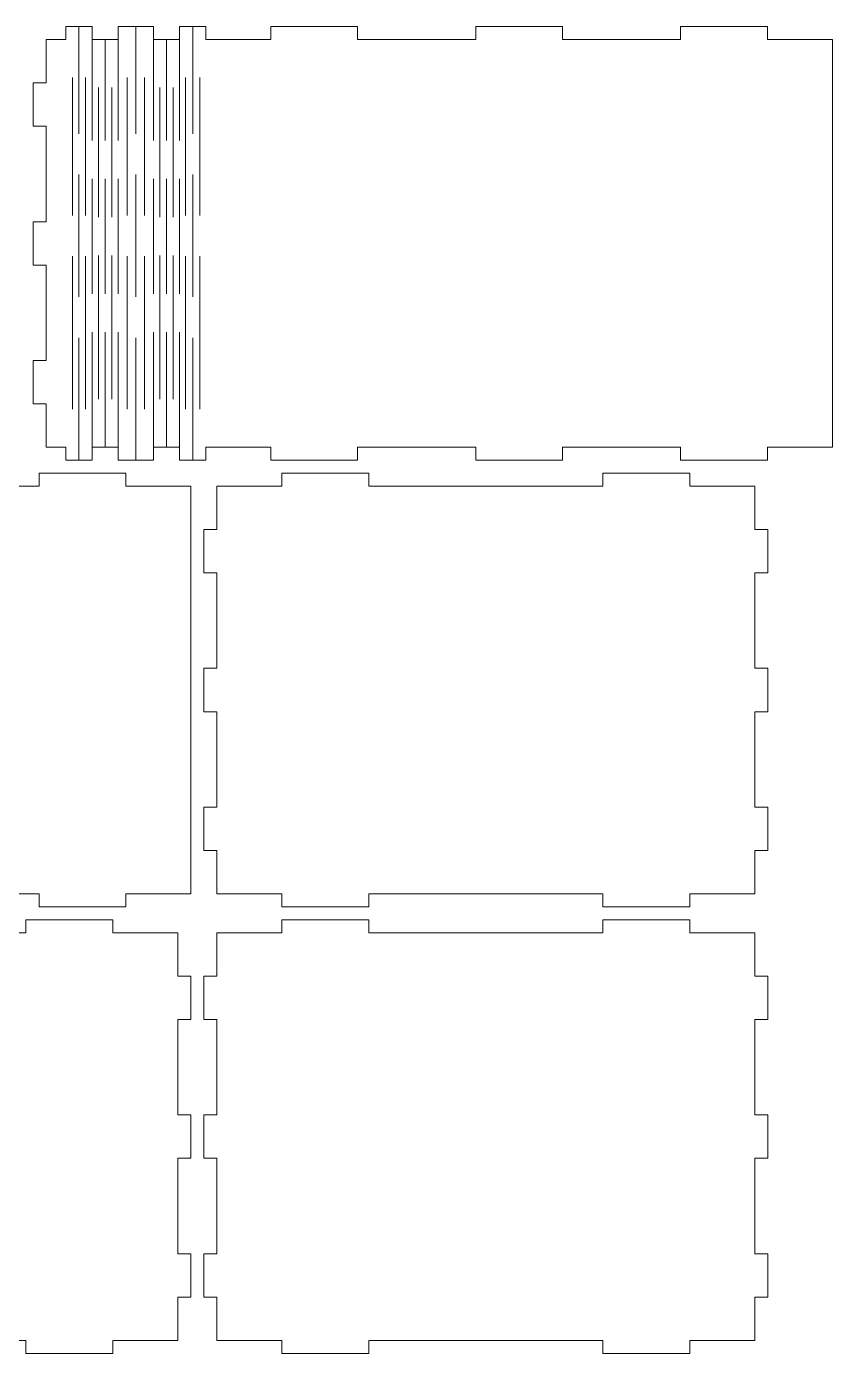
# Model space of a CAD drawing. Header units: millimetres. Extents: x -375 to 375, y -739 to 739.
# Drawn here: x 188.7 to 374.5, y 135.9 to 441.9 of the extents above; entities that cross this region are included whole.
import ezdxf

# ---------------------------------------------------------------- set-up
doc = ezdxf.new("R2010")
doc.units = ezdxf.units.MM
doc.header["$MEASUREMENT"] = 0
doc.layers.add('Camada 1', color=7, linetype='Continuous')

msp = doc.modelspace()

# ---------------------------------------------------------------- linework, layer by layer
at = {"layer": 'Camada 1', "color": 250, "lineweight": 20}
for points, knots in [([(265.0725, 438.9442), (265.0725, 438.9442), (292.3002, 438.9442), (292.3002, 438.9442), (292.3002, 438.9442), (292.3002, 438.9442), (292.3002, 441.9442), (292.3002, 441.9442), (292.3002, 441.9442), (292.3002, 441.9442), (312.3001, 441.9442), (312.3001, 441.9442), (312.3001, 441.9442), (312.3001, 441.9442), (312.3001, 438.9442), (312.3001, 438.9442), (312.3001, 438.9442), (312.3001, 438.9442), (339.5279, 438.9442), (339.5279, 438.9442), (339.5279, 438.9442), (339.5279, 438.9442), (339.5279, 441.9442), (339.5279, 441.9442), (339.5279, 441.9442), (339.5279, 441.9442), (359.5279, 441.9442), (359.5279, 441.9442), (359.5279, 441.9442), (359.5279, 441.9442), (359.5279, 438.9442), (359.5279, 438.9442), (359.5279, 438.9442), (359.5279, 438.9442), (374.5278, 438.9442), (374.5278, 438.9442), (374.5278, 438.9442), (374.5278, 438.9442), (374.5278, 344.9446), (374.5278, 344.9446), (374.5278, 344.9446), (374.5278, 344.9446), (359.5279, 344.9446), (359.5279, 344.9446), (359.5279, 344.9446), (359.5279, 344.9446), (359.5279, 341.9446), (359.5279, 341.9446), (359.5279, 341.9446), (359.5279, 341.9446), (339.5279, 341.9446), (339.5279, 341.9446), (339.5279, 341.9446), (339.5279, 341.9446), (339.5279, 344.9446), (339.5279, 344.9446), (339.5279, 344.9446), (339.5279, 344.9446), (312.3001, 344.9446), (312.3001, 344.9446), (312.3001, 344.9446), (312.3001, 344.9446), (312.3001, 341.9446), (312.3001, 341.9446), (312.3001, 341.9446), (312.3001, 341.9446), (292.3002, 341.9446), (292.3002, 341.9446), (292.3002, 341.9446), (292.3002, 341.9446), (292.3002, 344.9446), (292.3002, 344.9446), (292.3002, 344.9446), (292.3002, 344.9446), (265.0725, 344.9446), (265.0725, 344.9446), (265.0725, 344.9446), (265.0725, 344.9446), (265.0725, 341.9446), (265.0725, 341.9446), (265.0725, 341.9446), (265.0725, 341.9446), (245.0726, 341.9446), (245.0726, 341.9446), (245.0726, 341.9446), (245.0726, 341.9446), (245.0726, 344.9446), (245.0726, 344.9446), (245.0726, 344.9446), (245.0726, 344.9446), (230.0727, 344.9446), (230.0727, 344.9446), (230.0727, 344.9446), (230.0727, 344.9446), (230.0727, 341.9446), (230.0727, 341.9446), (230.0727, 341.9446), (230.0727, 341.9446), (224.0278, 341.9446), (224.0278, 341.9446), (224.0278, 341.9446), (224.0278, 341.9446), (224.0278, 344.9446), (224.0278, 344.9446), (224.0278, 344.9446), (224.0278, 344.9446), (217.9829, 344.9446), (217.9829, 344.9446), (217.9829, 344.9446), (217.9829, 344.9446), (217.9829, 341.9446), (217.9829, 341.9446), (217.9829, 341.9446), (217.9829, 341.9446), (209.8883, 341.9446), (209.8883, 341.9446), (209.8883, 341.9446), (209.8883, 341.9446), (209.8883, 344.9446), (209.8883, 344.9446), (209.8883, 344.9446), (209.8883, 344.9446), (203.8435, 344.9446), (203.8435, 344.9446), (203.8435, 344.9446), (203.8435, 344.9446), (203.8435, 341.9446), (203.8435, 341.9446), (203.8435, 341.9446), (203.8435, 341.9446), (197.7986, 341.9446), (197.7986, 341.9446), (197.7986, 341.9446), (197.7986, 341.9446), (197.7986, 344.9446), (197.7986, 344.9446), (197.7986, 344.9446), (197.7986, 344.9446), (193.2389, 344.9446), (193.2389, 344.9446), (193.2389, 344.9446), (193.2389, 344.9446), (193.2389, 354.9445), (193.2389, 354.9445), (193.2389, 354.9445), (193.2389, 354.9445), (190.2389, 354.9445), (190.2389, 354.9445), (190.2389, 354.9445), (190.2389, 354.9445), (190.2389, 364.9445), (190.2389, 364.9445), (190.2389, 364.9445), (190.2389, 364.9445), (193.2389, 364.9445), (193.2389, 364.9445), (193.2389, 364.9445), (193.2389, 364.9445), (193.2389, 386.9444), (193.2389, 386.9444), (193.2389, 386.9444), (193.2389, 386.9444), (190.2389, 386.9444), (190.2389, 386.9444), (190.2389, 386.9444), (190.2389, 386.9444), (190.2389, 396.9444), (190.2389, 396.9444), (190.2389, 396.9444), (190.2389, 396.9444), (193.2389, 396.9444), (193.2389, 396.9444), (193.2389, 396.9444), (193.2389, 396.9444), (193.2389, 418.9443), (193.2389, 418.9443), (193.2389, 418.9443), (193.2389, 418.9443), (190.2389, 418.9443), (190.2389, 418.9443), (190.2389, 418.9443), (190.2389, 418.9443), (190.2389, 428.9443), (190.2389, 428.9443), (190.2389, 428.9443), (190.2389, 428.9443), (193.2389, 428.9443), (193.2389, 428.9443), (193.2389, 428.9443), (193.2389, 428.9443), (193.2389, 438.9442), (193.2389, 438.9442), (193.2389, 438.9442), (193.2389, 438.9442), (197.7986, 438.9442), (197.7986, 438.9442), (197.7986, 438.9442), (197.7986, 438.9442), (197.7986, 441.9442), (197.7986, 441.9442), (197.7986, 441.9442), (197.7986, 441.9442), (203.8435, 441.9442), (203.8435, 441.9442), (203.8435, 441.9442), (203.8435, 441.9442), (203.8435, 438.9442), (203.8435, 438.9442), (203.8435, 438.9442), (203.8435, 438.9442), (209.8883, 438.9442), (209.8883, 438.9442), (209.8883, 438.9442), (209.8883, 438.9442), (209.8883, 441.9442), (209.8883, 441.9442), (209.8883, 441.9442), (209.8883, 441.9442), (217.9829, 441.9442), (217.9829, 441.9442), (217.9829, 441.9442), (217.9829, 441.9442), (217.9829, 438.9442), (217.9829, 438.9442), (217.9829, 438.9442), (217.9829, 438.9442), (224.0278, 438.9442), (224.0278, 438.9442), (224.0278, 438.9442), (224.0278, 438.9442), (224.0278, 441.9442), (224.0278, 441.9442), (224.0278, 441.9442), (224.0278, 441.9442), (230.0727, 441.9442), (230.0727, 441.9442), (230.0727, 441.9442), (230.0727, 441.9442), (230.0727, 438.9442), (230.0727, 438.9442), (230.0727, 438.9442), (230.0727, 438.9442), (245.0726, 438.9442), (245.0726, 438.9442), (245.0726, 438.9442), (245.0726, 438.9442), (245.0726, 441.9442), (245.0726, 441.9442), (245.0726, 441.9442), (245.0726, 441.9442), (265.0725, 441.9442), (265.0725, 441.9442), (265.0725, 441.9442), (265.0725, 441.9442), (265.0725, 438.9442), (265.0725, 438.9442)], [0, 0, 0, 0, 0.01538462, 0.01538462, 0.01538462, 0.01538462, 0.03076923, 0.03076923, 0.03076923, 0.03076923, 0.04615385, 0.04615385, 0.04615385, 0.04615385, 0.06153846, 0.06153846, 0.06153846, 0.06153846, 0.07692308, 0.07692308, 0.07692308, 0.07692308, 0.09230769, 0.09230769, 0.09230769, 0.09230769, 0.10769231, 0.10769231, 0.10769231, 0.10769231, 0.12307692, 0.12307692, 0.12307692, 0.12307692, 0.13846154, 0.13846154, 0.13846154, 0.13846154, 0.15384615, 0.15384615, 0.15384615, 0.15384615, 0.16923077, 0.16923077, 0.16923077, 0.16923077, 0.18461538, 0.18461538, 0.18461538, 0.18461538, 0.2, 0.2, 0.2, 0.2, 0.21538462, 0.21538462, 0.21538462, 0.21538462, 0.23076923, 0.23076923, 0.23076923, 0.23076923, 0.24615385, 0.24615385, 0.24615385, 0.24615385, 0.26153846, 0.26153846, 0.26153846, 0.26153846, 0.27692308, 0.27692308, 0.27692308, 0.27692308, 0.29230769, 0.29230769, 0.29230769, 0.29230769, 0.30769231, 0.30769231, 0.30769231, 0.30769231, 0.32307692, 0.32307692, 0.32307692, 0.32307692, 0.33846154, 0.33846154, 0.33846154, 0.33846154, 0.35384615, 0.35384615, 0.35384615, 0.35384615, 0.36923077, 0.36923077, 0.36923077, 0.36923077, 0.38461538, 0.38461538, 0.38461538, 0.38461538, 0.4, 0.4, 0.4, 0.4, 0.41538462, 0.41538462, 0.41538462, 0.41538462, 0.43076923, 0.43076923, 0.43076923, 0.43076923, 0.44615385, 0.44615385, 0.44615385, 0.44615385, 0.46153846, 0.46153846, 0.46153846, 0.46153846, 0.47692308, 0.47692308, 0.47692308, 0.47692308, 0.49230769, 0.49230769, 0.49230769, 0.49230769, 0.50769231, 0.50769231, 0.50769231, 0.50769231, 0.52307692, 0.52307692, 0.52307692, 0.52307692, 0.53846154, 0.53846154, 0.53846154, 0.53846154, 0.55384615, 0.55384615, 0.55384615, 0.55384615, 0.56923077, 0.56923077, 0.56923077, 0.56923077, 0.58461538, 0.58461538, 0.58461538, 0.58461538, 0.6, 0.6, 0.6, 0.6, 0.61538462, 0.61538462, 0.61538462, 0.61538462, 0.63076923, 0.63076923, 0.63076923, 0.63076923, 0.64615385, 0.64615385, 0.64615385, 0.64615385, 0.66153846, 0.66153846, 0.66153846, 0.66153846, 0.67692308, 0.67692308, 0.67692308, 0.67692308, 0.69230769, 0.69230769, 0.69230769, 0.69230769, 0.70769231, 0.70769231, 0.70769231, 0.70769231, 0.72307692, 0.72307692, 0.72307692, 0.72307692, 0.73846154, 0.73846154, 0.73846154, 0.73846154, 0.75384615, 0.75384615, 0.75384615, 0.75384615, 0.76923077, 0.76923077, 0.76923077, 0.76923077, 0.78461538, 0.78461538, 0.78461538, 0.78461538, 0.8, 0.8, 0.8, 0.8, 0.81538462, 0.81538462, 0.81538462, 0.81538462, 0.83076923, 0.83076923, 0.83076923, 0.83076923, 0.84615385, 0.84615385, 0.84615385, 0.84615385, 0.86153846, 0.86153846, 0.86153846, 0.86153846, 0.87692308, 0.87692308, 0.87692308, 0.87692308, 0.89230769, 0.89230769, 0.89230769, 0.89230769, 0.90769231, 0.90769231, 0.90769231, 0.90769231, 0.92307692, 0.92307692, 0.92307692, 0.92307692, 0.93846154, 0.93846154, 0.93846154, 0.93846154, 0.95384615, 0.95384615, 0.95384615, 0.95384615, 0.96923077, 0.96923077, 0.96923077, 0.96923077, 1, 1, 1, 1]), ([(131.9179, 335.9446), (131.9179, 335.9446), (92.2232, 335.9446), (92.2232, 335.9446), (92.2232, 335.9446), (92.2232, 335.9446), (92.2232, 338.9446), (92.2232, 338.9446), (92.2232, 338.9446), (92.2232, 338.9446), (72.2233, 338.9446), (72.2233, 338.9446), (72.2233, 338.9446), (72.2233, 338.9446), (72.2233, 335.9446), (72.2233, 335.9446), (72.2233, 335.9446), (72.2233, 335.9446), (32.5287, 335.9446), (32.5287, 335.9446), (32.5287, 335.9446), (32.5287, 335.9446), (32.5287, 338.9446), (32.5287, 338.9446), (32.5287, 338.9446), (32.5287, 338.9446), (12.5288, 338.9446), (12.5288, 338.9446), (12.5288, 338.9446), (12.5288, 338.9446), (12.5288, 335.9446), (12.5288, 335.9446), (12.5288, 335.9446), (12.5288, 335.9446), (-2.4712, 335.9446), (-2.4712, 335.9446), (-2.4712, 335.9446), (-2.4712, 335.9446), (-2.4712, 338.9446), (-2.4712, 338.9446), (-2.4712, 338.9446), (-2.4712, 338.9446), (-8.4822, 338.9446), (-8.4822, 338.9446), (-8.4822, 338.9446), (-8.4822, 338.9446), (-8.4822, 335.9446), (-8.4822, 335.9446), (-8.4822, 335.9446), (-8.4822, 335.9446), (-29.9542, 335.9446), (-29.9542, 335.9446), (-29.9542, 335.9446), (-29.9542, 335.9446), (-29.9542, 338.9446), (-29.9542, 338.9446), (-29.9542, 338.9446), (-29.9542, 338.9446), (-35.9652, 338.9446), (-35.9652, 338.9446), (-35.9652, 338.9446), (-35.9652, 338.9446), (-35.9652, 335.9446), (-35.9652, 335.9446), (-35.9652, 335.9446), (-35.9652, 335.9446), (-57.4372, 335.9446), (-57.4372, 335.9446), (-57.4372, 335.9446), (-57.4372, 335.9446), (-57.4372, 338.9446), (-57.4372, 338.9446), (-57.4372, 338.9446), (-57.4372, 338.9446), (-63.4482, 338.9446), (-63.4482, 338.9446), (-63.4482, 338.9446), (-63.4482, 338.9446), (-63.4482, 335.9446), (-63.4482, 335.9446), (-63.4482, 335.9446), (-63.4482, 335.9446), (-68.0078, 335.9446), (-68.0078, 335.9446), (-68.0078, 335.9446), (-68.0078, 335.9446), (-68.0078, 325.9447), (-68.0078, 325.9447), (-68.0078, 325.9447), (-68.0078, 325.9447), (-71.0078, 325.9447), (-71.0078, 325.9447), (-71.0078, 325.9447), (-71.0078, 325.9447), (-71.0078, 315.9447), (-71.0078, 315.9447), (-71.0078, 315.9447), (-71.0078, 315.9447), (-68.0078, 315.9447), (-68.0078, 315.9447), (-68.0078, 315.9447), (-68.0078, 315.9447), (-68.0078, 293.9448), (-68.0078, 293.9448), (-68.0078, 293.9448), (-68.0078, 293.9448), (-71.0078, 293.9448), (-71.0078, 293.9448), (-71.0078, 293.9448), (-71.0078, 293.9448), (-71.0078, 283.9448), (-71.0078, 283.9448), (-71.0078, 283.9448), (-71.0078, 283.9448), (-68.0078, 283.9448), (-68.0078, 283.9448), (-68.0078, 283.9448), (-68.0078, 283.9448), (-68.0078, 261.9449), (-68.0078, 261.9449), (-68.0078, 261.9449), (-68.0078, 261.9449), (-71.0078, 261.9449), (-71.0078, 261.9449), (-71.0078, 261.9449), (-71.0078, 261.9449), (-71.0078, 251.9449), (-71.0078, 251.9449), (-71.0078, 251.9449), (-71.0078, 251.9449), (-68.0078, 251.9449), (-68.0078, 251.9449), (-68.0078, 251.9449), (-68.0078, 251.9449), (-68.0078, 241.945), (-68.0078, 241.945), (-68.0078, 241.945), (-68.0078, 241.945), (-63.4482, 241.945), (-63.4482, 241.945), (-63.4482, 241.945), (-63.4482, 241.945), (-63.4482, 238.945), (-63.4482, 238.945), (-63.4482, 238.945), (-63.4482, 238.945), (-57.4372, 238.945), (-57.4372, 238.945), (-57.4372, 238.945), (-57.4372, 238.945), (-57.4372, 241.945), (-57.4372, 241.945), (-57.4372, 241.945), (-57.4372, 241.945), (-35.9652, 241.945), (-35.9652, 241.945), (-35.9652, 241.945), (-35.9652, 241.945), (-35.9652, 238.945), (-35.9652, 238.945), (-35.9652, 238.945), (-35.9652, 238.945), (-29.9542, 238.945), (-29.9542, 238.945), (-29.9542, 238.945), (-29.9542, 238.945), (-29.9542, 241.945), (-29.9542, 241.945), (-29.9542, 241.945), (-29.9542, 241.945), (-8.4822, 241.945), (-8.4822, 241.945), (-8.4822, 241.945), (-8.4822, 241.945), (-8.4822, 238.945), (-8.4822, 238.945), (-8.4822, 238.945), (-8.4822, 238.945), (-2.4712, 238.945), (-2.4712, 238.945), (-2.4712, 238.945), (-2.4712, 238.945), (-2.4712, 241.945), (-2.4712, 241.945), (-2.4712, 241.945), (-2.4712, 241.945), (12.5288, 241.945), (12.5288, 241.945), (12.5288, 241.945), (12.5288, 241.945), (12.5288, 238.945), (12.5288, 238.945), (12.5288, 238.945), (12.5288, 238.945), (32.5287, 238.945), (32.5287, 238.945), (32.5287, 238.945), (32.5287, 238.945), (32.5287, 241.945), (32.5287, 241.945), (32.5287, 241.945), (32.5287, 241.945), (72.2233, 241.945), (72.2233, 241.945), (72.2233, 241.945), (72.2233, 241.945), (72.2233, 238.945), (72.2233, 238.945), (72.2233, 238.945), (72.2233, 238.945), (92.2232, 238.945), (92.2232, 238.945), (92.2232, 238.945), (92.2232, 238.945), (92.2232, 241.945), (92.2232, 241.945), (92.2232, 241.945), (92.2232, 241.945), (131.9179, 241.945), (131.9179, 241.945), (131.9179, 241.945), (131.9179, 241.945), (131.9179, 238.945), (131.9179, 238.945), (131.9179, 238.945), (131.9179, 238.945), (151.9178, 238.945), (151.9178, 238.945), (151.9178, 238.945), (151.9178, 238.945), (151.9178, 241.945), (151.9178, 241.945), (151.9178, 241.945), (151.9178, 241.945), (191.6124, 241.945), (191.6124, 241.945), (191.6124, 241.945), (191.6124, 241.945), (191.6124, 238.945), (191.6124, 238.945), (191.6124, 238.945), (191.6124, 238.945), (211.6123, 238.945), (211.6123, 238.945), (211.6123, 238.945), (211.6123, 238.945), (211.6123, 241.945), (211.6123, 241.945), (211.6123, 241.945), (211.6123, 241.945), (226.6122, 241.945), (226.6122, 241.945), (226.6122, 241.945), (226.6122, 241.945), (226.6122, 335.9446), (226.6122, 335.9446), (226.6122, 335.9446), (226.6122, 335.9446), (211.6123, 335.9446), (211.6123, 335.9446), (211.6123, 335.9446), (211.6123, 335.9446), (211.6123, 338.9446), (211.6123, 338.9446), (211.6123, 338.9446), (211.6123, 338.9446), (191.6124, 338.9446), (191.6124, 338.9446), (191.6124, 338.9446), (191.6124, 338.9446), (191.6124, 335.9446), (191.6124, 335.9446), (191.6124, 335.9446), (191.6124, 335.9446), (151.9178, 335.9446), (151.9178, 335.9446), (151.9178, 335.9446), (151.9178, 335.9446), (151.9178, 338.9446), (151.9178, 338.9446), (151.9178, 338.9446), (151.9178, 338.9446), (131.9179, 338.9446), (131.9179, 338.9446), (131.9179, 338.9446), (131.9179, 338.9446), (131.9179, 335.9446), (131.9179, 335.9446)], [0, 0, 0, 0, 0.01369863, 0.01369863, 0.01369863, 0.01369863, 0.02739726, 0.02739726, 0.02739726, 0.02739726, 0.04109589, 0.04109589, 0.04109589, 0.04109589, 0.05479452, 0.05479452, 0.05479452, 0.05479452, 0.06849315, 0.06849315, 0.06849315, 0.06849315, 0.08219178, 0.08219178, 0.08219178, 0.08219178, 0.09589041, 0.09589041, 0.09589041, 0.09589041, 0.10958904, 0.10958904, 0.10958904, 0.10958904, 0.12328767, 0.12328767, 0.12328767, 0.12328767, 0.1369863, 0.1369863, 0.1369863, 0.1369863, 0.15068493, 0.15068493, 0.15068493, 0.15068493, 0.16438356, 0.16438356, 0.16438356, 0.16438356, 0.17808219, 0.17808219, 0.17808219, 0.17808219, 0.19178082, 0.19178082, 0.19178082, 0.19178082, 0.20547945, 0.20547945, 0.20547945, 0.20547945, 0.21917808, 0.21917808, 0.21917808, 0.21917808, 0.23287671, 0.23287671, 0.23287671, 0.23287671, 0.24657534, 0.24657534, 0.24657534, 0.24657534, 0.26027397, 0.26027397, 0.26027397, 0.26027397, 0.2739726, 0.2739726, 0.2739726, 0.2739726, 0.28767123, 0.28767123, 0.28767123, 0.28767123, 0.30136986, 0.30136986, 0.30136986, 0.30136986, 0.31506849, 0.31506849, 0.31506849, 0.31506849, 0.32876712, 0.32876712, 0.32876712, 0.32876712, 0.34246575, 0.34246575, 0.34246575, 0.34246575, 0.35616438, 0.35616438, 0.35616438, 0.35616438, 0.36986301, 0.36986301, 0.36986301, 0.36986301, 0.38356164, 0.38356164, 0.38356164, 0.38356164, 0.39726027, 0.39726027, 0.39726027, 0.39726027, 0.4109589, 0.4109589, 0.4109589, 0.4109589, 0.42465753, 0.42465753, 0.42465753, 0.42465753, 0.43835616, 0.43835616, 0.43835616, 0.43835616, 0.45205479, 0.45205479, 0.45205479, 0.45205479, 0.46575342, 0.46575342, 0.46575342, 0.46575342, 0.47945205, 0.47945205, 0.47945205, 0.47945205, 0.49315068, 0.49315068, 0.49315068, 0.49315068, 0.50684932, 0.50684932, 0.50684932, 0.50684932, 0.52054795, 0.52054795, 0.52054795, 0.52054795, 0.53424658, 0.53424658, 0.53424658, 0.53424658, 0.54794521, 0.54794521, 0.54794521, 0.54794521, 0.56164384, 0.56164384, 0.56164384, 0.56164384, 0.57534247, 0.57534247, 0.57534247, 0.57534247, 0.5890411, 0.5890411, 0.5890411, 0.5890411, 0.60273973, 0.60273973, 0.60273973, 0.60273973, 0.61643836, 0.61643836, 0.61643836, 0.61643836, 0.63013699, 0.63013699, 0.63013699, 0.63013699, 0.64383562, 0.64383562, 0.64383562, 0.64383562, 0.65753425, 0.65753425, 0.65753425, 0.65753425, 0.67123288, 0.67123288, 0.67123288, 0.67123288, 0.68493151, 0.68493151, 0.68493151, 0.68493151, 0.69863014, 0.69863014, 0.69863014, 0.69863014, 0.71232877, 0.71232877, 0.71232877, 0.71232877, 0.7260274, 0.7260274, 0.7260274, 0.7260274, 0.73972603, 0.73972603, 0.73972603, 0.73972603, 0.75342466, 0.75342466, 0.75342466, 0.75342466, 0.76712329, 0.76712329, 0.76712329, 0.76712329, 0.78082192, 0.78082192, 0.78082192, 0.78082192, 0.79452055, 0.79452055, 0.79452055, 0.79452055, 0.80821918, 0.80821918, 0.80821918, 0.80821918, 0.82191781, 0.82191781, 0.82191781, 0.82191781, 0.83561644, 0.83561644, 0.83561644, 0.83561644, 0.84931507, 0.84931507, 0.84931507, 0.84931507, 0.8630137, 0.8630137, 0.8630137, 0.8630137, 0.87671233, 0.87671233, 0.87671233, 0.87671233, 0.89041096, 0.89041096, 0.89041096, 0.89041096, 0.90410959, 0.90410959, 0.90410959, 0.90410959, 0.91780822, 0.91780822, 0.91780822, 0.91780822, 0.93150685, 0.93150685, 0.93150685, 0.93150685, 0.94520548, 0.94520548, 0.94520548, 0.94520548, 0.95890411, 0.95890411, 0.95890411, 0.95890411, 0.97260274, 0.97260274, 0.97260274, 0.97260274, 1, 1, 1, 1]), ([(267.6121, 241.9449), (267.6121, 241.9449), (321.6119, 241.9449), (321.6119, 241.9449), (321.6119, 241.9449), (321.6119, 241.9449), (321.6119, 238.9449), (321.6119, 238.9449), (321.6119, 238.9449), (321.6119, 238.9449), (341.6119, 238.9449), (341.6119, 238.9449), (341.6119, 238.9449), (341.6119, 238.9449), (341.6119, 241.9449), (341.6119, 241.9449), (341.6119, 241.9449), (341.6119, 241.9449), (356.6118, 241.9449), (356.6118, 241.9449), (356.6118, 241.9449), (356.6118, 241.9449), (356.6118, 251.9449), (356.6118, 251.9449), (356.6118, 251.9449), (356.6118, 251.9449), (359.6118, 251.9449), (359.6118, 251.9449), (359.6118, 251.9449), (359.6118, 251.9449), (359.6118, 261.9448), (359.6118, 261.9448), (359.6118, 261.9448), (359.6118, 261.9448), (356.6118, 261.9448), (356.6118, 261.9448), (356.6118, 261.9448), (356.6118, 261.9448), (356.6118, 283.9448), (356.6118, 283.9448), (356.6118, 283.9448), (356.6118, 283.9448), (359.6118, 283.9448), (359.6118, 283.9448), (359.6118, 283.9448), (359.6118, 283.9448), (359.6118, 293.9447), (359.6118, 293.9447), (359.6118, 293.9447), (359.6118, 293.9447), (356.6118, 293.9447), (356.6118, 293.9447), (356.6118, 293.9447), (356.6118, 293.9447), (356.6118, 315.9447), (356.6118, 315.9447), (356.6118, 315.9447), (356.6118, 315.9447), (359.6118, 315.9447), (359.6118, 315.9447), (359.6118, 315.9447), (359.6118, 315.9447), (359.6118, 325.9446), (359.6118, 325.9446), (359.6118, 325.9446), (359.6118, 325.9446), (356.6118, 325.9446), (356.6118, 325.9446), (356.6118, 325.9446), (356.6118, 325.9446), (356.6118, 335.9446), (356.6118, 335.9446), (356.6118, 335.9446), (356.6118, 335.9446), (341.6119, 335.9446), (341.6119, 335.9446), (341.6119, 335.9446), (341.6119, 335.9446), (341.6119, 338.9446), (341.6119, 338.9446), (341.6119, 338.9446), (341.6119, 338.9446), (321.6119, 338.9446), (321.6119, 338.9446), (321.6119, 338.9446), (321.6119, 338.9446), (321.6119, 335.9446), (321.6119, 335.9446), (321.6119, 335.9446), (321.6119, 335.9446), (267.6121, 335.9446), (267.6121, 335.9446), (267.6121, 335.9446), (267.6121, 335.9446), (267.6121, 338.9446), (267.6121, 338.9446), (267.6121, 338.9446), (267.6121, 338.9446), (247.6121, 338.9446), (247.6121, 338.9446), (247.6121, 338.9446), (247.6121, 338.9446), (247.6121, 335.9446), (247.6121, 335.9446), (247.6121, 335.9446), (247.6121, 335.9446), (232.6122, 335.9446), (232.6122, 335.9446), (232.6122, 335.9446), (232.6122, 335.9446), (232.6122, 325.9446), (232.6122, 325.9446), (232.6122, 325.9446), (232.6122, 325.9446), (229.6122, 325.9446), (229.6122, 325.9446), (229.6122, 325.9446), (229.6122, 325.9446), (229.6122, 315.9447), (229.6122, 315.9447), (229.6122, 315.9447), (229.6122, 315.9447), (232.6122, 315.9447), (232.6122, 315.9447), (232.6122, 315.9447), (232.6122, 315.9447), (232.6122, 293.9447), (232.6122, 293.9447), (232.6122, 293.9447), (232.6122, 293.9447), (229.6122, 293.9447), (229.6122, 293.9447), (229.6122, 293.9447), (229.6122, 293.9447), (229.6122, 283.9448), (229.6122, 283.9448), (229.6122, 283.9448), (229.6122, 283.9448), (232.6122, 283.9448), (232.6122, 283.9448), (232.6122, 283.9448), (232.6122, 283.9448), (232.6122, 261.9448), (232.6122, 261.9448), (232.6122, 261.9448), (232.6122, 261.9448), (229.6122, 261.9448), (229.6122, 261.9448), (229.6122, 261.9448), (229.6122, 261.9448), (229.6122, 251.9449), (229.6122, 251.9449), (229.6122, 251.9449), (229.6122, 251.9449), (232.6122, 251.9449), (232.6122, 251.9449), (232.6122, 251.9449), (232.6122, 251.9449), (232.6122, 241.9449), (232.6122, 241.9449), (232.6122, 241.9449), (232.6122, 241.9449), (247.6121, 241.9449), (247.6121, 241.9449), (247.6121, 241.9449), (247.6121, 241.9449), (247.6121, 238.9449), (247.6121, 238.9449), (247.6121, 238.9449), (247.6121, 238.9449), (267.6121, 238.9449), (267.6121, 238.9449), (267.6121, 238.9449), (267.6121, 238.9449), (267.6121, 241.9449), (267.6121, 241.9449)], [0, 0, 0, 0, 0.02222222, 0.02222222, 0.02222222, 0.02222222, 0.04444444, 0.04444444, 0.04444444, 0.04444444, 0.06666667, 0.06666667, 0.06666667, 0.06666667, 0.08888889, 0.08888889, 0.08888889, 0.08888889, 0.11111111, 0.11111111, 0.11111111, 0.11111111, 0.13333333, 0.13333333, 0.13333333, 0.13333333, 0.15555556, 0.15555556, 0.15555556, 0.15555556, 0.17777778, 0.17777778, 0.17777778, 0.17777778, 0.2, 0.2, 0.2, 0.2, 0.22222222, 0.22222222, 0.22222222, 0.22222222, 0.24444444, 0.24444444, 0.24444444, 0.24444444, 0.26666667, 0.26666667, 0.26666667, 0.26666667, 0.28888889, 0.28888889, 0.28888889, 0.28888889, 0.31111111, 0.31111111, 0.31111111, 0.31111111, 0.33333333, 0.33333333, 0.33333333, 0.33333333, 0.35555556, 0.35555556, 0.35555556, 0.35555556, 0.37777778, 0.37777778, 0.37777778, 0.37777778, 0.4, 0.4, 0.4, 0.4, 0.42222222, 0.42222222, 0.42222222, 0.42222222, 0.44444444, 0.44444444, 0.44444444, 0.44444444, 0.46666667, 0.46666667, 0.46666667, 0.46666667, 0.48888889, 0.48888889, 0.48888889, 0.48888889, 0.51111111, 0.51111111, 0.51111111, 0.51111111, 0.53333333, 0.53333333, 0.53333333, 0.53333333, 0.55555556, 0.55555556, 0.55555556, 0.55555556, 0.57777778, 0.57777778, 0.57777778, 0.57777778, 0.6, 0.6, 0.6, 0.6, 0.62222222, 0.62222222, 0.62222222, 0.62222222, 0.64444444, 0.64444444, 0.64444444, 0.64444444, 0.66666667, 0.66666667, 0.66666667, 0.66666667, 0.68888889, 0.68888889, 0.68888889, 0.68888889, 0.71111111, 0.71111111, 0.71111111, 0.71111111, 0.73333333, 0.73333333, 0.73333333, 0.73333333, 0.75555556, 0.75555556, 0.75555556, 0.75555556, 0.77777778, 0.77777778, 0.77777778, 0.77777778, 0.8, 0.8, 0.8, 0.8, 0.82222222, 0.82222222, 0.82222222, 0.82222222, 0.84444444, 0.84444444, 0.84444444, 0.84444444, 0.86666667, 0.86666667, 0.86666667, 0.86666667, 0.88888889, 0.88888889, 0.88888889, 0.88888889, 0.91111111, 0.91111111, 0.91111111, 0.91111111, 0.93333333, 0.93333333, 0.93333333, 0.93333333, 0.95555556, 0.95555556, 0.95555556, 0.95555556, 1, 1, 1, 1]), ([(223.6122, 158.9452), (223.6122, 158.9452), (223.6122, 180.9451), (223.6122, 180.9451), (223.6122, 180.9451), (223.6122, 180.9451), (226.6122, 180.9451), (226.6122, 180.9451), (226.6122, 180.9451), (226.6122, 180.9451), (226.6122, 190.9451), (226.6122, 190.9451), (226.6122, 190.9451), (226.6122, 190.9451), (223.6122, 190.9451), (223.6122, 190.9451), (223.6122, 190.9451), (223.6122, 190.9451), (223.6122, 212.945), (223.6122, 212.945), (223.6122, 212.945), (223.6122, 212.945), (226.6122, 212.945), (226.6122, 212.945), (226.6122, 212.945), (226.6122, 212.945), (226.6122, 222.9449), (226.6122, 222.9449), (226.6122, 222.9449), (226.6122, 222.9449), (223.6122, 222.9449), (223.6122, 222.9449), (223.6122, 222.9449), (223.6122, 222.9449), (223.6122, 232.9449), (223.6122, 232.9449), (223.6122, 232.9449), (223.6122, 232.9449), (208.6123, 232.9449), (208.6123, 232.9449), (208.6123, 232.9449), (208.6123, 232.9449), (208.6123, 235.9449), (208.6123, 235.9449), (208.6123, 235.9449), (208.6123, 235.9449), (188.6123, 235.9449), (188.6123, 235.9449), (188.6123, 235.9449), (188.6123, 235.9449), (188.6123, 232.9449), (188.6123, 232.9449), (188.6123, 232.9449), (188.6123, 232.9449), (148.6125, 232.9449), (148.6125, 232.9449), (148.6125, 232.9449), (148.6125, 232.9449), (148.6125, 235.9449), (148.6125, 235.9449), (148.6125, 235.9449), (148.6125, 235.9449), (128.6125, 235.9449), (128.6125, 235.9449), (128.6125, 235.9449), (128.6125, 235.9449), (128.6125, 232.9449), (128.6125, 232.9449), (128.6125, 232.9449), (128.6125, 232.9449), (113.6126, 232.9449), (113.6126, 232.9449), (113.6126, 232.9449), (113.6126, 232.9449), (113.6126, 222.9449), (113.6126, 222.9449), (113.6126, 222.9449), (113.6126, 222.9449), (110.6126, 222.9449), (110.6126, 222.9449), (110.6126, 222.9449), (110.6126, 222.9449), (110.6126, 212.945), (110.6126, 212.945), (110.6126, 212.945), (110.6126, 212.945), (113.6126, 212.945), (113.6126, 212.945), (113.6126, 212.945), (113.6126, 212.945), (113.6126, 190.9451), (113.6126, 190.9451), (113.6126, 190.9451), (113.6126, 190.9451), (110.6126, 190.9451), (110.6126, 190.9451), (110.6126, 190.9451), (110.6126, 190.9451), (110.6126, 180.9451), (110.6126, 180.9451), (110.6126, 180.9451), (110.6126, 180.9451), (113.6126, 180.9451), (113.6126, 180.9451), (113.6126, 180.9451), (113.6126, 180.9451), (113.6126, 158.9452), (113.6126, 158.9452), (113.6126, 158.9452), (113.6126, 158.9452), (110.6126, 158.9452), (110.6126, 158.9452), (110.6126, 158.9452), (110.6126, 158.9452), (110.6126, 148.9452), (110.6126, 148.9452), (110.6126, 148.9452), (110.6126, 148.9452), (113.6126, 148.9452), (113.6126, 148.9452), (113.6126, 148.9452), (113.6126, 148.9452), (113.6126, 138.9452), (113.6126, 138.9452), (113.6126, 138.9452), (113.6126, 138.9452), (128.6125, 138.9452), (128.6125, 138.9452), (128.6125, 138.9452), (128.6125, 138.9452), (128.6125, 135.9452), (128.6125, 135.9452), (128.6125, 135.9452), (128.6125, 135.9452), (148.6125, 135.9452), (148.6125, 135.9452), (148.6125, 135.9452), (148.6125, 135.9452), (148.6125, 138.9452), (148.6125, 138.9452), (148.6125, 138.9452), (148.6125, 138.9452), (188.6123, 138.9452), (188.6123, 138.9452), (188.6123, 138.9452), (188.6123, 138.9452), (188.6123, 135.9452), (188.6123, 135.9452), (188.6123, 135.9452), (188.6123, 135.9452), (208.6123, 135.9452), (208.6123, 135.9452), (208.6123, 135.9452), (208.6123, 135.9452), (208.6123, 138.9452), (208.6123, 138.9452), (208.6123, 138.9452), (208.6123, 138.9452), (223.6122, 138.9452), (223.6122, 138.9452), (223.6122, 138.9452), (223.6122, 138.9452), (223.6122, 148.9452), (223.6122, 148.9452), (223.6122, 148.9452), (223.6122, 148.9452), (226.6122, 148.9452), (226.6122, 148.9452), (226.6122, 148.9452), (226.6122, 148.9452), (226.6122, 158.9452), (226.6122, 158.9452), (226.6122, 158.9452), (226.6122, 158.9452), (223.6122, 158.9452), (223.6122, 158.9452)], [0, 0, 0, 0, 0.02222222, 0.02222222, 0.02222222, 0.02222222, 0.04444444, 0.04444444, 0.04444444, 0.04444444, 0.06666667, 0.06666667, 0.06666667, 0.06666667, 0.08888889, 0.08888889, 0.08888889, 0.08888889, 0.11111111, 0.11111111, 0.11111111, 0.11111111, 0.13333333, 0.13333333, 0.13333333, 0.13333333, 0.15555556, 0.15555556, 0.15555556, 0.15555556, 0.17777778, 0.17777778, 0.17777778, 0.17777778, 0.2, 0.2, 0.2, 0.2, 0.22222222, 0.22222222, 0.22222222, 0.22222222, 0.24444444, 0.24444444, 0.24444444, 0.24444444, 0.26666667, 0.26666667, 0.26666667, 0.26666667, 0.28888889, 0.28888889, 0.28888889, 0.28888889, 0.31111111, 0.31111111, 0.31111111, 0.31111111, 0.33333333, 0.33333333, 0.33333333, 0.33333333, 0.35555556, 0.35555556, 0.35555556, 0.35555556, 0.37777778, 0.37777778, 0.37777778, 0.37777778, 0.4, 0.4, 0.4, 0.4, 0.42222222, 0.42222222, 0.42222222, 0.42222222, 0.44444444, 0.44444444, 0.44444444, 0.44444444, 0.46666667, 0.46666667, 0.46666667, 0.46666667, 0.48888889, 0.48888889, 0.48888889, 0.48888889, 0.51111111, 0.51111111, 0.51111111, 0.51111111, 0.53333333, 0.53333333, 0.53333333, 0.53333333, 0.55555556, 0.55555556, 0.55555556, 0.55555556, 0.57777778, 0.57777778, 0.57777778, 0.57777778, 0.6, 0.6, 0.6, 0.6, 0.62222222, 0.62222222, 0.62222222, 0.62222222, 0.64444444, 0.64444444, 0.64444444, 0.64444444, 0.66666667, 0.66666667, 0.66666667, 0.66666667, 0.68888889, 0.68888889, 0.68888889, 0.68888889, 0.71111111, 0.71111111, 0.71111111, 0.71111111, 0.73333333, 0.73333333, 0.73333333, 0.73333333, 0.75555556, 0.75555556, 0.75555556, 0.75555556, 0.77777778, 0.77777778, 0.77777778, 0.77777778, 0.8, 0.8, 0.8, 0.8, 0.82222222, 0.82222222, 0.82222222, 0.82222222, 0.84444444, 0.84444444, 0.84444444, 0.84444444, 0.86666667, 0.86666667, 0.86666667, 0.86666667, 0.88888889, 0.88888889, 0.88888889, 0.88888889, 0.91111111, 0.91111111, 0.91111111, 0.91111111, 0.93333333, 0.93333333, 0.93333333, 0.93333333, 0.95555556, 0.95555556, 0.95555556, 0.95555556, 1, 1, 1, 1]), ([(267.6121, 232.9449), (267.6121, 232.9449), (321.6119, 232.9449), (321.6119, 232.9449), (321.6119, 232.9449), (321.6119, 232.9449), (321.6119, 235.9449), (321.6119, 235.9449), (321.6119, 235.9449), (321.6119, 235.9449), (341.6119, 235.9449), (341.6119, 235.9449), (341.6119, 235.9449), (341.6119, 235.9449), (341.6119, 232.9449), (341.6119, 232.9449), (341.6119, 232.9449), (341.6119, 232.9449), (356.6118, 232.9449), (356.6118, 232.9449), (356.6118, 232.9449), (356.6118, 232.9449), (356.6118, 222.9449), (356.6118, 222.9449), (356.6118, 222.9449), (356.6118, 222.9449), (359.6118, 222.9449), (359.6118, 222.9449), (359.6118, 222.9449), (359.6118, 222.9449), (359.6118, 212.945), (359.6118, 212.945), (359.6118, 212.945), (359.6118, 212.945), (356.6118, 212.945), (356.6118, 212.945), (356.6118, 212.945), (356.6118, 212.945), (356.6118, 190.945), (356.6118, 190.945), (356.6118, 190.945), (356.6118, 190.945), (359.6118, 190.945), (359.6118, 190.945), (359.6118, 190.945), (359.6118, 190.945), (359.6118, 180.9451), (359.6118, 180.9451), (359.6118, 180.9451), (359.6118, 180.9451), (356.6118, 180.9451), (356.6118, 180.9451), (356.6118, 180.9451), (356.6118, 180.9451), (356.6118, 158.9451), (356.6118, 158.9451), (356.6118, 158.9451), (356.6118, 158.9451), (359.6118, 158.9451), (359.6118, 158.9451), (359.6118, 158.9451), (359.6118, 158.9451), (359.6118, 148.9452), (359.6118, 148.9452), (359.6118, 148.9452), (359.6118, 148.9452), (356.6118, 148.9452), (356.6118, 148.9452), (356.6118, 148.9452), (356.6118, 148.9452), (356.6118, 138.9452), (356.6118, 138.9452), (356.6118, 138.9452), (356.6118, 138.9452), (341.6119, 138.9452), (341.6119, 138.9452), (341.6119, 138.9452), (341.6119, 138.9452), (341.6119, 135.9452), (341.6119, 135.9452), (341.6119, 135.9452), (341.6119, 135.9452), (321.6119, 135.9452), (321.6119, 135.9452), (321.6119, 135.9452), (321.6119, 135.9452), (321.6119, 138.9452), (321.6119, 138.9452), (321.6119, 138.9452), (321.6119, 138.9452), (267.6121, 138.9452), (267.6121, 138.9452), (267.6121, 138.9452), (267.6121, 138.9452), (267.6121, 135.9452), (267.6121, 135.9452), (267.6121, 135.9452), (267.6121, 135.9452), (247.6121, 135.9452), (247.6121, 135.9452), (247.6121, 135.9452), (247.6121, 135.9452), (247.6121, 138.9452), (247.6121, 138.9452), (247.6121, 138.9452), (247.6121, 138.9452), (232.6122, 138.9452), (232.6122, 138.9452), (232.6122, 138.9452), (232.6122, 138.9452), (232.6122, 148.9452), (232.6122, 148.9452), (232.6122, 148.9452), (232.6122, 148.9452), (229.6122, 148.9452), (229.6122, 148.9452), (229.6122, 148.9452), (229.6122, 148.9452), (229.6122, 158.9451), (229.6122, 158.9451), (229.6122, 158.9451), (229.6122, 158.9451), (232.6122, 158.9451), (232.6122, 158.9451), (232.6122, 158.9451), (232.6122, 158.9451), (232.6122, 180.9451), (232.6122, 180.9451), (232.6122, 180.9451), (232.6122, 180.9451), (229.6122, 180.9451), (229.6122, 180.9451), (229.6122, 180.9451), (229.6122, 180.9451), (229.6122, 190.945), (229.6122, 190.945), (229.6122, 190.945), (229.6122, 190.945), (232.6122, 190.945), (232.6122, 190.945), (232.6122, 190.945), (232.6122, 190.945), (232.6122, 212.945), (232.6122, 212.945), (232.6122, 212.945), (232.6122, 212.945), (229.6122, 212.945), (229.6122, 212.945), (229.6122, 212.945), (229.6122, 212.945), (229.6122, 222.9449), (229.6122, 222.9449), (229.6122, 222.9449), (229.6122, 222.9449), (232.6122, 222.9449), (232.6122, 222.9449), (232.6122, 222.9449), (232.6122, 222.9449), (232.6122, 232.9449), (232.6122, 232.9449), (232.6122, 232.9449), (232.6122, 232.9449), (247.6121, 232.9449), (247.6121, 232.9449), (247.6121, 232.9449), (247.6121, 232.9449), (247.6121, 235.9449), (247.6121, 235.9449), (247.6121, 235.9449), (247.6121, 235.9449), (267.6121, 235.9449), (267.6121, 235.9449), (267.6121, 235.9449), (267.6121, 235.9449), (267.6121, 232.9449), (267.6121, 232.9449)], [0, 0, 0, 0, 0.02222222, 0.02222222, 0.02222222, 0.02222222, 0.04444444, 0.04444444, 0.04444444, 0.04444444, 0.06666667, 0.06666667, 0.06666667, 0.06666667, 0.08888889, 0.08888889, 0.08888889, 0.08888889, 0.11111111, 0.11111111, 0.11111111, 0.11111111, 0.13333333, 0.13333333, 0.13333333, 0.13333333, 0.15555556, 0.15555556, 0.15555556, 0.15555556, 0.17777778, 0.17777778, 0.17777778, 0.17777778, 0.2, 0.2, 0.2, 0.2, 0.22222222, 0.22222222, 0.22222222, 0.22222222, 0.24444444, 0.24444444, 0.24444444, 0.24444444, 0.26666667, 0.26666667, 0.26666667, 0.26666667, 0.28888889, 0.28888889, 0.28888889, 0.28888889, 0.31111111, 0.31111111, 0.31111111, 0.31111111, 0.33333333, 0.33333333, 0.33333333, 0.33333333, 0.35555556, 0.35555556, 0.35555556, 0.35555556, 0.37777778, 0.37777778, 0.37777778, 0.37777778, 0.4, 0.4, 0.4, 0.4, 0.42222222, 0.42222222, 0.42222222, 0.42222222, 0.44444444, 0.44444444, 0.44444444, 0.44444444, 0.46666667, 0.46666667, 0.46666667, 0.46666667, 0.48888889, 0.48888889, 0.48888889, 0.48888889, 0.51111111, 0.51111111, 0.51111111, 0.51111111, 0.53333333, 0.53333333, 0.53333333, 0.53333333, 0.55555556, 0.55555556, 0.55555556, 0.55555556, 0.57777778, 0.57777778, 0.57777778, 0.57777778, 0.6, 0.6, 0.6, 0.6, 0.62222222, 0.62222222, 0.62222222, 0.62222222, 0.64444444, 0.64444444, 0.64444444, 0.64444444, 0.66666667, 0.66666667, 0.66666667, 0.66666667, 0.68888889, 0.68888889, 0.68888889, 0.68888889, 0.71111111, 0.71111111, 0.71111111, 0.71111111, 0.73333333, 0.73333333, 0.73333333, 0.73333333, 0.75555556, 0.75555556, 0.75555556, 0.75555556, 0.77777778, 0.77777778, 0.77777778, 0.77777778, 0.8, 0.8, 0.8, 0.8, 0.82222222, 0.82222222, 0.82222222, 0.82222222, 0.84444444, 0.84444444, 0.84444444, 0.84444444, 0.86666667, 0.86666667, 0.86666667, 0.86666667, 0.88888889, 0.88888889, 0.88888889, 0.88888889, 0.91111111, 0.91111111, 0.91111111, 0.91111111, 0.93333333, 0.93333333, 0.93333333, 0.93333333, 0.95555556, 0.95555556, 0.95555556, 0.95555556, 1, 1, 1, 1])]:
    msp.add_open_spline(points, degree=3, knots=knots, dxfattribs=at)
for points in [[(200.8211, 417.209), (200.8211, 417.209), (200.8211, 441.9446), (200.8211, 441.9446)], [(213.9356, 417.209), (213.9356, 417.209), (213.9356, 441.9446), (213.9356, 441.9446)], [(227.0503, 417.209), (227.0503, 417.209), (227.0503, 441.9446), (227.0503, 441.9446)], [(203.8434, 415.6931), (203.8434, 415.6931), (203.8434, 438.9446), (203.8434, 438.9446)], [(206.8658, 415.6931), (206.8658, 415.6931), (206.8658, 438.9446), (206.8658, 438.9446)], [(209.8882, 415.6931), (209.8882, 415.6931), (209.8882, 438.9446), (209.8882, 438.9446)], [(217.9829, 415.6931), (217.9829, 415.6931), (217.9829, 438.9446), (217.9829, 438.9446)], [(221.0053, 415.6931), (221.0053, 415.6931), (221.0053, 438.9446), (221.0053, 438.9446)], [(224.0277, 415.6931), (224.0277, 415.6931), (224.0277, 438.9446), (224.0277, 438.9446)], [(199.3109, 398.3928), (199.3109, 398.3928), (199.3109, 430.1845), (199.3109, 430.1845)], [(202.3314, 398.3928), (202.3314, 398.3928), (202.3314, 430.1845), (202.3314, 430.1845)], [(211.9142, 398.3928), (211.9142, 398.3928), (211.9142, 430.1845), (211.9142, 430.1845)], [(215.9571, 398.3928), (215.9571, 398.3928), (215.9571, 430.1845), (215.9571, 430.1845)], [(225.3943, 398.3928), (225.3943, 398.3928), (225.3943, 430.1845), (225.3943, 430.1845)], [(228.7063, 398.3928), (228.7063, 398.3928), (228.7063, 430.1845), (228.7063, 430.1845)], [(205.3547, 398.0059), (205.3547, 398.0059), (205.3547, 427.8901), (205.3547, 427.8901)], [(208.377, 398.0059), (208.377, 398.0059), (208.377, 427.8901), (208.377, 427.8901)], [(219.4942, 398.0059), (219.4942, 398.0059), (219.4942, 427.8901), (219.4942, 427.8901)], [(222.5165, 398.0059), (222.5165, 398.0059), (222.5165, 427.8901), (222.5165, 427.8901)], [(200.8211, 379.5767), (200.8211, 379.5767), (200.8211, 407.8008), (200.8211, 407.8008)], [(213.9356, 379.5767), (213.9356, 379.5767), (213.9356, 407.8008), (213.9356, 407.8008)], [(227.0503, 379.5767), (227.0503, 379.5767), (227.0503, 407.8008), (227.0503, 407.8008)], [(203.8434, 380.3188), (203.8434, 380.3188), (203.8434, 406.8494), (203.8434, 406.8494)], [(206.8658, 380.3188), (206.8658, 380.3188), (206.8658, 406.8494), (206.8658, 406.8494)], [(209.8882, 380.3188), (209.8882, 380.3188), (209.8882, 406.8494), (209.8882, 406.8494)], [(217.9829, 380.3188), (217.9829, 380.3188), (217.9829, 406.8494), (217.9829, 406.8494)], [(221.0053, 380.3188), (221.0053, 380.3188), (221.0053, 406.8494), (221.0053, 406.8494)], [(224.0277, 380.3188), (224.0277, 380.3188), (224.0277, 406.8494), (224.0277, 406.8494)], [(199.3108, 353.7047), (199.3108, 353.7047), (199.3108, 388.9849), (199.3108, 388.9849)], [(202.3314, 353.7047), (202.3314, 353.7047), (202.3314, 388.9849), (202.3314, 388.9849)], [(205.3546, 355.9991), (205.3546, 355.9991), (205.3546, 389.1625), (205.3546, 389.1625)], [(208.377, 355.9991), (208.377, 355.9991), (208.377, 389.1625), (208.377, 389.1625)], [(211.9141, 353.7047), (211.9141, 353.7047), (211.9141, 388.9849), (211.9141, 388.9849)], [(215.9571, 353.7047), (215.9571, 353.7047), (215.9571, 388.9849), (215.9571, 388.9849)], [(219.4941, 355.9991), (219.4941, 355.9991), (219.4941, 389.1625), (219.4941, 389.1625)], [(222.5165, 355.9991), (222.5165, 355.9991), (222.5165, 389.1625), (222.5165, 389.1625)], [(225.3943, 353.7047), (225.3943, 353.7047), (225.3943, 388.9849), (225.3943, 388.9849)], [(228.7063, 353.7047), (228.7063, 353.7047), (228.7063, 388.9849), (228.7063, 388.9849)], [(203.8434, 344.9446), (203.8434, 344.9446), (203.8434, 371.4753), (203.8434, 371.4753)], [(206.8658, 344.9446), (206.8658, 344.9446), (206.8658, 371.4753), (206.8658, 371.4753)], [(209.8882, 344.9446), (209.8882, 344.9446), (209.8882, 371.4753), (209.8882, 371.4753)], [(217.9829, 344.9446), (217.9829, 344.9446), (217.9829, 371.4753), (217.9829, 371.4753)], [(221.0053, 344.9446), (221.0053, 344.9446), (221.0053, 371.4753), (221.0053, 371.4753)], [(224.0277, 344.9446), (224.0277, 344.9446), (224.0277, 371.4753), (224.0277, 371.4753)], [(200.8211, 341.9446), (200.8211, 341.9446), (200.8211, 370.1687), (200.8211, 370.1687)], [(213.9356, 341.9446), (213.9356, 341.9446), (213.9356, 370.1687), (213.9356, 370.1687)], [(227.0503, 341.9446), (227.0503, 341.9446), (227.0503, 370.1687), (227.0503, 370.1687)]]:
    msp.add_open_spline(points, degree=3, dxfattribs=at)

doc.saveas('drawing.dxf')
